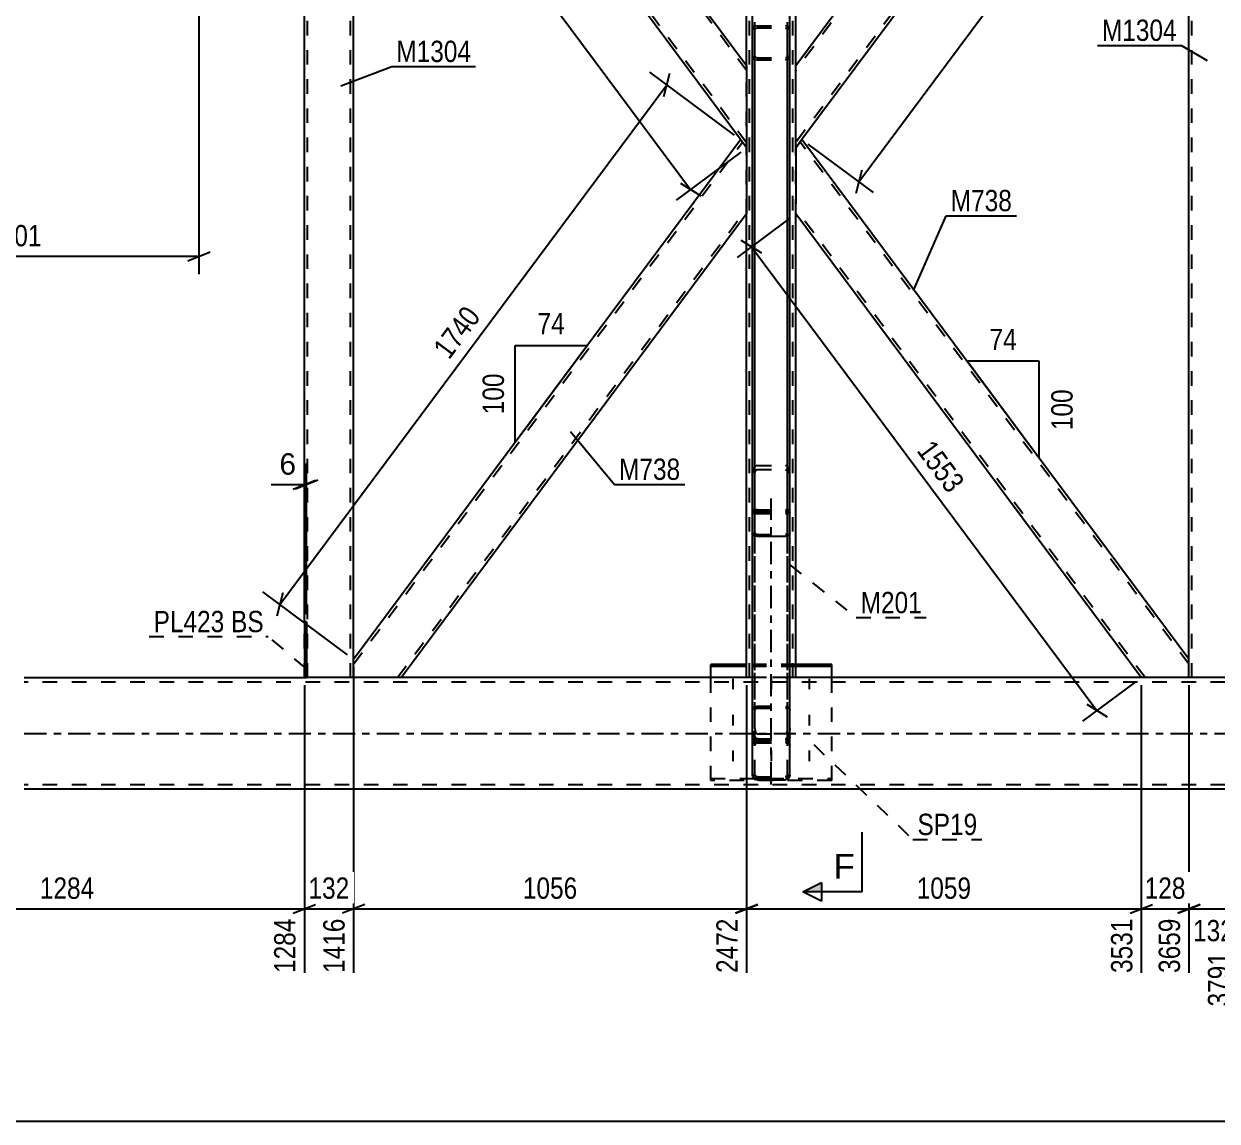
# Model space of a CAD drawing. Header units: millimetres. Extents: x -118 to 1071, y -539 to 302.
# Drawn here: x -24 to 136.2, y -211.6 to -64.2 of the extents above; entities that cross this region are included whole.
import ezdxf

# ---------------------------------------------------------------- set-up
doc = ezdxf.new("R2010")
doc.units = ezdxf.units.MM
doc.linetypes.add('DXK_LINE_DOT2', pattern=[3.9198, 1.9599, -1.9599])
doc.linetypes.add('DXK_LINE_DOT3', pattern=[5.9187, 2.979, -0.9799, 0.9799, -0.9799])
doc.styles.add('Arial', font='ARIAL.TTF', dxfattribs={"height": 0.2})
doc.styles.add('Arial Narrow', font='ARIALN.TTF', dxfattribs={"height": 0.2})

# ---------------------------------------------------------------- blocks, each defined once
blk = doc.blocks.new('Part-761550375-5061 - 4659')
at = {"color": 2, "linetype": 'Continuous'}
for p, q in [((73.81, -132.58), (73.81, 39.04)), ((78.81, -132.58), (78.81, 39.04)), ((73.86, -132.75), (73.81, -132.58)), ((73.99, -132.89), (73.86, -132.75)), ((74.18, -132.98), (73.99, -132.89)), ((78.64, -132.89), (78.44, -132.98)), ((78.77, -132.75), (78.64, -132.89)), ((78.81, -132.58), (78.77, -132.75)), ((74.41, -133.01), (74.18, -132.98)), ((74.41, -133.01), (78.21, -133.01)), ((78.44, -132.98), (78.21, -133.01))]:
    blk.add_line(p, q, dxfattribs=at)
at = {"color": 7, "linetype": 'DXK_LINE_DOT2'}
for p, q in [((74.11, -132.58), (74.11, 39.04)), ((78.51, -132.58), (78.51, 39.04)), ((73.81, -129.87), (73.86, -129.71)), ((73.86, -129.71), (73.99, -129.57)), ((73.99, -129.57), (74.18, -129.48)), ((74.2, -129.72), (74.14, -129.79)), ((74.18, -129.48), (74.41, -129.45)), ((74.3, -129.68), (74.2, -129.72)), ((74.41, -129.66), (74.3, -129.68)), ((74.41, -129.45), (78.21, -129.45)), ((74.41, -129.66), (78.21, -129.66)), ((78.21, -129.45), (78.44, -129.48)), ((78.33, -129.68), (78.21, -129.66)), ((78.43, -129.72), (78.33, -129.68)), ((78.49, -129.79), (78.43, -129.72)), ((78.44, -129.48), (78.64, -129.57)), ((78.64, -129.57), (78.77, -129.71)), ((78.77, -129.71), (78.81, -129.87)), ((74.14, -129.79), (74.11, -129.87)), ((78.51, -129.87), (78.49, -129.79)), ((74.11, -132.58), (74.14, -132.67)), ((74.14, -132.67), (74.2, -132.74)), ((74.2, -132.74), (74.3, -132.78)), ((74.3, -132.78), (74.41, -132.8)), ((74.41, -132.8), (78.21, -132.8)), ((78.21, -132.8), (78.33, -132.78)), ((78.33, -132.78), (78.43, -132.74)), ((78.43, -132.74), (78.49, -132.67)), ((78.49, -132.67), (78.51, -132.58))]:
    blk.add_line(p, q, dxfattribs=at)
blk = doc.blocks.new('Part-761550375-4734 - 4659')
at = {"color": 7, "linetype": 'DXK_LINE_DOT2'}
for p, q in [((138.99, -7.5), (132.39, -7.5)), ((132.39, -9.96), (132.39, -7.5)), ((132.79, -152), (132.79, -7.5)), ((138.59, -152), (138.59, -7.5)), ((138.99, -9.96), (138.99, -7.5)), ((132.39, -152), (132.39, -149.54)), ((138.99, -152), (138.99, -149.54)), ((138.99, -152), (132.39, -152))]:
    blk.add_line(p, q, dxfattribs=at)
at = {"color": 2, "linetype": 'Continuous'}
for p, q in [((132.39, -149.54), (132.39, -9.96)), ((138.99, -149.54), (138.99, -9.96))]:
    blk.add_line(p, q, dxfattribs=at)
blk = doc.blocks.new('Part-761550375-4739 - 4659')
at = {"color": 2, "linetype": 'Continuous'}
for p, q in [((79.61, -69.79), (125.99, -7.5)), ((132.39, -9.96), (132.39, -7.5)), ((132.39, -9.96), (80.43, -79.75)), ((79.61, -79.5), (79.61, -69.79)), ((79.61, -80.84), (79.61, -79.5))]:
    blk.add_line(p, q, dxfattribs=at)
at = {"color": 7, "linetype": 'DXK_LINE_DOT2'}
for p, q in [((126.49, -7.5), (79.61, -70.46)), ((132.39, -7.5), (125.99, -7.5)), ((132.39, -9.29), (79.61, -80.17)), ((79.61, -80.74), (79.61, -79.5)), ((80.43, -79.75), (79.61, -80.84))]:
    blk.add_line(p, q, dxfattribs=at)
blk = doc.blocks.new('Part-761550375-4804 - 4659')
at = {"color": 2, "linetype": 'Continuous'}
for p, q in [((79.61, -80.84), (80.43, -79.75)), ((132.39, -149.54), (80.43, -79.75)), ((79.61, -80.84), (79.61, -88.37)), ((79.61, -89.71), (79.61, -88.37)), ((125.99, -152), (79.61, -89.71)), ((132.39, -152), (132.39, -149.54))]:
    blk.add_line(p, q, dxfattribs=at)
at = {"color": 7, "linetype": 'DXK_LINE_DOT2'}
for p, q in [((132.39, -150.21), (80.18, -80.08)), ((79.61, -89.61), (79.61, -88.37)), ((79.61, -89.04), (79.61, -88.89)), ((126.49, -152), (79.61, -89.04)), ((132.39, -152), (125.99, -152))]:
    blk.add_line(p, q, dxfattribs=at)
blk = doc.blocks.new('Part-761550375-5101 - 4659')
at = {"color": 7, "linetype": 'DXK_LINE_DOT2'}
for p, q in [((73.86, -64.81), (73.81, -65.02)), ((73.81, -158.85), (73.81, -65.02)), ((73.99, -64.63), (73.86, -64.81)), ((74.18, -64.51), (73.99, -64.63)), ((74.11, -65.02), (74.14, -64.92)), ((74.11, -158.85), (74.11, -65.02)), ((74.14, -64.92), (74.2, -64.83)), ((74.41, -64.47), (74.18, -64.51)), ((74.2, -64.83), (74.3, -64.77)), ((74.3, -64.77), (74.41, -64.75)), ((74.41, -64.47), (78.21, -64.47)), ((74.41, -64.75), (78.21, -64.75)), ((78.44, -64.51), (78.21, -64.47)), ((78.21, -64.75), (78.33, -64.77)), ((78.33, -64.77), (78.43, -64.83)), ((78.43, -64.83), (78.49, -64.92)), ((78.64, -64.63), (78.44, -64.51)), ((78.49, -64.92), (78.51, -65.02)), ((78.51, -158.85), (78.51, -65.02)), ((78.77, -64.81), (78.64, -64.63)), ((78.81, -65.02), (78.77, -64.81)), ((78.81, -158.85), (78.81, -65.02)), ((73.81, -68.51), (73.86, -68.72)), ((73.86, -68.72), (73.99, -68.9)), ((74.14, -68.61), (74.11, -68.51)), ((74.2, -68.7), (74.14, -68.61)), ((74.3, -68.76), (74.2, -68.7)), ((74.41, -68.78), (74.3, -68.76)), ((74.41, -68.78), (78.21, -68.78)), ((78.33, -68.76), (78.21, -68.78)), ((78.43, -68.7), (78.33, -68.76)), ((78.49, -68.61), (78.43, -68.7)), ((78.51, -68.51), (78.49, -68.61)), ((78.64, -68.9), (78.77, -68.72)), ((78.77, -68.72), (78.81, -68.51)), ((73.99, -68.9), (74.18, -69.01)), ((74.18, -69.01), (74.41, -69.06)), ((74.41, -69.06), (78.21, -69.06)), ((78.21, -69.06), (78.44, -69.01)), ((78.44, -69.01), (78.64, -68.9)), ((73.86, -152.01), (73.81, -152.05)), ((73.88, -152), (73.86, -152.01)), ((74.3, -151.99), (73.88, -152)), ((78.74, -152), (73.88, -152)), ((74.11, -152.05), (74.14, -152.03)), ((74.2, -152.01), (74.14, -152.03)), ((74.3, -151.99), (74.2, -152.01)), ((74.41, -152), (74.3, -151.99)), ((78.21, -152), (78.33, -151.99)), ((78.43, -152.01), (78.33, -151.99)), ((78.74, -152), (78.33, -151.99)), ((78.49, -152.03), (78.43, -152.01)), ((78.51, -152.05), (78.49, -152.03)), ((78.77, -152.01), (78.74, -152)), ((78.81, -152.05), (78.77, -152.01)), ((73.86, -159.37), (73.81, -158.85)), ((74.11, -158.85), (74.14, -159.11)), ((74.3, -160.17), (74.18, -160.12)), ((74.3, -159.48), (74.41, -159.53)), ((74.41, -160.22), (74.3, -160.17)), ((74.41, -159.53), (78.21, -159.53)), ((78.21, -159.53), (78.33, -159.48)), ((78.44, -160.12), (78.21, -160.22)), ((78.49, -159.11), (78.51, -158.85)), ((78.81, -158.85), (78.77, -159.37)), ((74.41, -160.22), (78.21, -160.22))]:
    blk.add_line(p, q, dxfattribs=at)
for centre, radius, start, end in [((75.25, -159.21), 1.4, 186.6768, 220.4485), ((74.83, -159.03), 0.699, 186.6768, 220.4485), ((77.8, -159.03), 0.699, 319.5515, 353.3232), ((77.38, -159.21), 1.4, 319.5515, 353.3232)]:
    blk.add_arc(centre, radius, start, end, dxfattribs=at)
blk = doc.blocks.new('Part-761550375-4719 - 4659')
at = {"color": 7, "linetype": 'DXK_LINE_DOT2'}
for p, q in [((20.24, -7.5), (13.64, -7.5)), ((13.64, -15), (13.64, -7.5)), ((14.04, -152), (14.04, -7.5)), ((19.84, -152), (19.84, -7.5)), ((20.24, -9.96), (20.24, -7.5)), ((13.64, -152), (13.64, -144.5)), ((20.24, -152), (20.24, -149.54)), ((20.24, -152), (13.64, -152))]:
    blk.add_line(p, q, dxfattribs=at)
at = {"color": 2, "linetype": 'Continuous'}
for p, q in [((20.24, -149.54), (20.24, -9.96)), ((13.64, -144.5), (13.64, -15))]:
    blk.add_line(p, q, dxfattribs=at)
blk = doc.blocks.new('Part-761550375-4744 - 4659')
at = {"color": 2, "linetype": 'Continuous'}
for p, q in [((20.24, -9.96), (20.24, -7.5)), ((26.63, -7.5), (73.01, -69.8)), ((72.2, -79.75), (20.24, -9.96)), ((73.01, -69.8), (73.01, -80.85))]:
    blk.add_line(p, q, dxfattribs=at)
at = {"color": 7, "linetype": 'DXK_LINE_DOT2'}
for p, q in [((26.63, -7.5), (20.24, -7.5)), ((73.01, -70.47), (26.14, -7.5)), ((73.01, -80.18), (20.24, -9.29)), ((73.01, -80.85), (72.2, -79.75))]:
    blk.add_line(p, q, dxfattribs=at)
blk = doc.blocks.new('Part-761550375-4881 - 4659')
at = {"color": 2, "linetype": 'Continuous'}
for p, q in [((13.94, -144.5), (13.64, -144.5)), ((13.64, -144.5), (13.64, -152)), ((13.94, -144.5), (13.94, -152)), ((13.94, -152), (13.64, -152))]:
    blk.add_line(p, q, dxfattribs=at)
blk = doc.blocks.new('Part-761550375-4895 - 4659')
at = {"color": 2, "linetype": 'Continuous'}
for p, q in [((-23.97, -152), (13.64, -152)), ((73.81, -152), (13.94, -152)), ((251.94, -152), (78.81, -152)), ((678.19, -167), (-23.97, -167))]:
    blk.add_line(p, q, dxfattribs=at)
at = {"color": 7, "linetype": 'DXK_LINE_DOT2'}
for p, q in [((678.19, -152), (13.64, -152)), ((13.64, -152), (13.94, -152)), ((78.81, -152), (73.81, -152)), ((678.19, -152.6), (-23.97, -152.6)), ((678.19, -166.4), (-23.97, -166.4))]:
    blk.add_line(p, q, dxfattribs=at)
at = {"color": 7, "linetype": 'DXK_LINE_DOT3'}
blk.add_line((-23.97, -159.5), (678.19, -159.5), dxfattribs=at)
blk = doc.blocks.new('Part-761550375-4971 - 4659')
at = {"color": 7, "linetype": 'DXK_LINE_DOT2'}
for p, q in [((13.64, -152), (13.64, -144.5)), ((13.94, -144.5), (13.64, -144.5)), ((13.94, -152), (13.94, -144.5)), ((13.94, -152), (13.64, -152))]:
    blk.add_line(p, q, dxfattribs=at)
blk = doc.blocks.new('Part-761550375-5004 - 4659')
at = {"color": 2, "linetype": 'Continuous'}
for p, q in [((20.24, -149.54), (72.2, -79.75)), ((73.01, -80.85), (72.2, -79.75)), ((73.01, -80.85), (73.01, -89.7)), ((26.63, -152), (73.01, -89.7)), ((20.24, -152), (20.24, -149.54))]:
    blk.add_line(p, q, dxfattribs=at)
at = {"color": 7, "linetype": 'DXK_LINE_DOT2'}
for p, q in [((20.24, -150.21), (72.45, -80.08)), ((26.14, -152), (73.01, -89.03)), ((26.63, -152), (20.24, -152))]:
    blk.add_line(p, q, dxfattribs=at)
blk = doc.blocks.new('Part-761550375-5009 - 4659')
at = {"color": 2, "linetype": 'Continuous'}
for p, q in [((73.01, -69.8), (73.01, -7.5)), ((79.61, -69.79), (79.61, -7.5)), ((73.01, -152), (73.01, -89.7)), ((79.61, -152), (79.61, -89.71))]:
    blk.add_line(p, q, dxfattribs=at)
at = {"color": 7, "linetype": 'DXK_LINE_DOT2'}
for p, q in [((79.61, -7.5), (73.01, -7.5)), ((73.41, -152), (73.41, -7.5)), ((79.21, -152), (79.21, -7.5)), ((73.01, -89.7), (73.01, -69.8)), ((79.61, -89.71), (79.61, -69.79)), ((79.61, -152), (73.01, -152))]:
    blk.add_line(p, q, dxfattribs=at)
blk = doc.blocks.new('Part-761550375-5010 - 4659')
at = {"color": 7, "linetype": 'DXK_LINE_DOT3'}
blk.add_line((76.31, -166.34), (76.31, -127.97), dxfattribs=at)
at = {"color": 7, "linetype": 'DXK_LINE_DOT2'}
for p, q in [((73.86, -129.71), (73.81, -129.87)), ((73.99, -129.57), (73.86, -129.71)), ((74.18, -129.48), (73.99, -129.57)), ((74.14, -129.79), (74.2, -129.72)), ((74.41, -129.45), (74.18, -129.48)), ((74.2, -129.72), (74.3, -129.68)), ((74.3, -129.68), (74.41, -129.66)), ((74.41, -129.45), (78.21, -129.45)), ((74.41, -129.66), (78.21, -129.66)), ((78.44, -129.48), (78.21, -129.45)), ((78.21, -129.66), (78.33, -129.68)), ((78.33, -129.68), (78.43, -129.72)), ((78.43, -129.72), (78.49, -129.79)), ((78.64, -129.57), (78.44, -129.48)), ((78.77, -129.71), (78.64, -129.57)), ((78.81, -129.87), (78.77, -129.71)), ((73.81, -132.58), (73.81, -129.87)), ((74.11, -129.87), (74.14, -129.79)), ((74.11, -165.09), (74.11, -129.87)), ((78.49, -129.79), (78.51, -129.87)), ((78.51, -165.09), (78.51, -129.87)), ((78.81, -132.58), (78.81, -129.87)), ((74.14, -132.67), (74.11, -132.58)), ((74.18, -132.72), (74.14, -132.67)), ((74.2, -132.74), (74.18, -132.72)), ((74.3, -132.78), (74.2, -132.74)), ((74.41, -132.8), (74.3, -132.78)), ((74.41, -132.8), (78.21, -132.8)), ((78.33, -132.78), (78.21, -132.8)), ((78.43, -132.74), (78.33, -132.78)), ((78.43, -132.74), (78.44, -132.72)), ((78.44, -132.72), (78.49, -132.67)), ((78.49, -132.67), (78.51, -132.58)), ((73.81, -161.07), (73.86, -160.83)), ((74.14, -160.95), (74.11, -161.07)), ((74.2, -160.85), (74.14, -160.95)), ((74.18, -160.49), (74.41, -160.44)), ((74.3, -160.78), (74.2, -160.85)), ((74.41, -160.76), (74.3, -160.78)), ((74.41, -160.44), (78.21, -160.44)), ((74.41, -160.76), (78.21, -160.76)), ((78.21, -160.44), (78.44, -160.49)), ((78.33, -160.78), (78.21, -160.76)), ((78.43, -160.85), (78.33, -160.78)), ((78.49, -160.95), (78.43, -160.85)), ((78.51, -161.07), (78.49, -160.95)), ((78.77, -160.83), (78.81, -161.07)), ((74.11, -165.09), (74.14, -165.21)), ((74.14, -165.21), (74.2, -165.32)), ((74.2, -165.32), (74.3, -165.39)), ((74.3, -165.39), (74.41, -165.41)), ((74.41, -165.41), (78.21, -165.41)), ((78.21, -165.41), (78.33, -165.39)), ((78.33, -165.39), (78.43, -165.32)), ((78.43, -165.32), (78.49, -165.21)), ((78.49, -165.21), (78.51, -165.09))]:
    blk.add_line(p, q, dxfattribs=at)
at = {"color": 2, "linetype": 'Continuous'}
for p, q in [((73.81, -165.09), (73.81, -132.58)), ((73.81, -132.58), (73.86, -132.75)), ((73.86, -132.75), (73.99, -132.89)), ((73.99, -132.89), (74.18, -132.98)), ((78.44, -132.98), (78.64, -132.89)), ((78.64, -132.89), (78.77, -132.75)), ((78.77, -132.75), (78.81, -132.58)), ((78.81, -165.09), (78.81, -132.58)), ((74.18, -132.98), (74.41, -133.01)), ((74.41, -133.01), (78.21, -133.01)), ((78.21, -133.01), (78.44, -132.98)), ((73.86, -165.34), (73.81, -165.09)), ((74.41, -165.73), (74.18, -165.68)), ((74.41, -165.73), (78.21, -165.73)), ((78.44, -165.68), (78.21, -165.73)), ((78.81, -165.09), (78.77, -165.34))]:
    blk.add_line(p, q, dxfattribs=at)
at = {"color": 7, "linetype": 'DXK_LINE_DOT2'}
for centre, start, end in [((74.44, -161.05), 114.1363, 159.0727), ((78.19, -161.05), 20.9273, 65.8637)]:
    blk.add_arc(centre, 0.618, start, end, dxfattribs=at)
at = {"color": 2, "linetype": 'Continuous'}
for centre, start, end in [((74.44, -165.12), 200.9273, 245.8637), ((78.19, -165.12), 294.1363, 339.0727)]:
    blk.add_arc(centre, 0.618, start, end, dxfattribs=at)
blk = doc.blocks.new('Part-761550375-5016 - 4659')
at = {"color": 7, "linetype": 'DXK_LINE_DOT2'}
for p, q in [((73.81, -156.38), (73.86, -156.17)), ((73.81, -165.01), (73.81, -156.38)), ((73.86, -156.17), (73.99, -155.98)), ((73.99, -155.98), (74.18, -155.86)), ((74.14, -156.27), (74.11, -156.38)), ((74.11, -165.01), (74.11, -156.38)), ((74.2, -156.18), (74.14, -156.27)), ((74.18, -155.86), (74.41, -155.82)), ((74.3, -156.12), (74.2, -156.18)), ((74.41, -156.1), (74.3, -156.12)), ((74.41, -155.82), (78.21, -155.82)), ((74.41, -156.1), (78.21, -156.1)), ((78.21, -155.82), (78.44, -155.86)), ((78.33, -156.12), (78.21, -156.1)), ((78.43, -156.18), (78.33, -156.12)), ((78.49, -156.27), (78.43, -156.18)), ((78.44, -155.86), (78.64, -155.98)), ((78.51, -156.38), (78.49, -156.27)), ((78.51, -165.01), (78.51, -156.38)), ((78.64, -155.98), (78.77, -156.17)), ((78.77, -156.17), (78.81, -156.38)), ((78.81, -165.01), (78.81, -156.38)), ((73.86, -160.17), (73.81, -159.95)), ((73.99, -160.35), (73.86, -160.17)), ((74.11, -159.95), (74.14, -160.06)), ((74.14, -160.06), (74.2, -160.15)), ((74.2, -160.15), (74.3, -160.21)), ((78.33, -160.21), (78.43, -160.15)), ((78.43, -160.15), (78.49, -160.06)), ((78.49, -160.06), (78.51, -159.95)), ((78.77, -160.17), (78.64, -160.35)), ((78.81, -159.95), (78.77, -160.17)), ((73.86, -160.72), (73.81, -160.96)), ((74.18, -160.47), (73.99, -160.35)), ((74.11, -160.96), (74.14, -160.84)), ((74.14, -160.84), (74.2, -160.74)), ((74.41, -160.33), (74.18, -160.37)), ((74.41, -160.52), (74.18, -160.47)), ((74.2, -160.74), (74.3, -160.67)), ((74.3, -160.21), (74.41, -160.23)), ((74.3, -160.67), (74.41, -160.64)), ((74.41, -160.23), (78.21, -160.23)), ((74.41, -160.33), (78.21, -160.33)), ((74.41, -160.52), (78.21, -160.52)), ((74.41, -160.64), (78.21, -160.64)), ((78.21, -160.23), (78.33, -160.21)), ((78.44, -160.37), (78.21, -160.33)), ((78.44, -160.47), (78.21, -160.52)), ((78.21, -160.64), (78.33, -160.67)), ((78.33, -160.67), (78.43, -160.74)), ((78.43, -160.74), (78.49, -160.84)), ((78.64, -160.35), (78.44, -160.47)), ((78.49, -160.84), (78.51, -160.96)), ((78.81, -160.96), (78.77, -160.72)), ((73.81, -165.01), (73.86, -165.25)), ((74.14, -165.13), (74.11, -165.01)), ((74.2, -165.23), (74.14, -165.13)), ((74.18, -165.6), (74.41, -165.65)), ((74.3, -165.3), (74.2, -165.23)), ((74.41, -165.33), (74.3, -165.3)), ((74.41, -165.33), (78.21, -165.33)), ((74.41, -165.65), (78.21, -165.65)), ((78.33, -165.3), (78.21, -165.33)), ((78.21, -165.65), (78.44, -165.6)), ((78.43, -165.23), (78.33, -165.3)), ((78.49, -165.13), (78.43, -165.23)), ((78.51, -165.01), (78.49, -165.13)), ((78.77, -165.25), (78.81, -165.01))]:
    blk.add_line(p, q, dxfattribs=at)
for centre, start, end in [((74.44, -160.94), 114.32, 159.2417), ((78.19, -160.94), 20.7583, 65.68), ((74.44, -165.03), 200.7583, 245.68), ((78.19, -165.03), 294.32, 339.2417)]:
    blk.add_arc(centre, 0.621, start, end, dxfattribs=at)
blk = doc.blocks.new('Part-761550375-5029 - 4659')
at = {"color": 2, "linetype": 'Continuous'}
for p, q in [((73.01, -150.26), (68.19, -150.26)), ((68.19, -152), (68.19, -150.26)), ((73.01, -150.53), (68.19, -150.53)), ((84.44, -150.26), (79.61, -150.26)), ((84.44, -150.53), (79.61, -150.53)), ((84.44, -152), (84.44, -150.26))]:
    blk.add_line(p, q, dxfattribs=at)
at = {"color": 7, "linetype": 'DXK_LINE_DOT2'}
for p, q in [((79.61, -150.26), (73.01, -150.26)), ((79.61, -150.53), (73.01, -150.53)), ((68.19, -165.8), (68.19, -152)), ((84.44, -165.8), (84.44, -152)), ((68.19, -165.53), (84.44, -165.53)), ((84.44, -165.8), (68.19, -165.8))]:
    blk.add_line(p, q, dxfattribs=at)
blk = doc.blocks.new('Bolt-761550375-5030 - 4659')
at = {"color": 1, "linetype": 'DXK_LINE_DOT2'}
for p, q in [((71.19, -153.57), (71.19, -152.15)), ((76.34, -153.57), (76.34, -152.15)), ((81.44, -153.57), (81.44, -152.15)), ((71.19, -158.41), (71.19, -156.99)), ((81.44, -158.41), (81.44, -156.99)), ((71.19, -163.21), (71.19, -161.79)), ((76.34, -163.21), (76.34, -161.79)), ((81.44, -163.21), (81.44, -161.79))]:
    blk.add_line(p, q, dxfattribs=at)
blk = doc.blocks.new('Part-761550375-5096 - 4659')
at = {"color": 7, "linetype": 'DXK_LINE_DOT2'}
for p, q in [((74.18, 0.1), (74.41, 0.18)), ((74.41, 0.18), (78.21, 0.18)), ((78.21, 0.18), (78.44, 0.1)), ((73.81, -0.84), (73.86, -0.45)), ((73.81, -129.76), (73.81, -0.84)), ((74.14, -0.65), (74.11, -0.84)), ((74.11, -129.76), (74.11, -0.84)), ((74.41, -0.33), (74.3, -0.37)), ((74.41, -0.33), (78.21, -0.33)), ((78.33, -0.37), (78.21, -0.33)), ((78.51, -0.84), (78.49, -0.65)), ((78.51, -129.76), (78.51, -0.84)), ((78.77, -0.45), (78.81, -0.84)), ((78.81, -129.76), (78.81, -0.84)), ((73.81, -6.98), (73.85, -7.15)), ((73.85, -7.15), (73.86, -7.17)), ((73.86, -7.17), (73.99, -7.28)), ((73.99, -7.28), (74.18, -7.35)), ((74.11, -6.98), (74.14, -7.08)), ((74.14, -7.08), (74.19, -7.15)), ((74.18, -7.35), (74.41, -7.37)), ((74.19, -7.15), (74.2, -7.16)), ((74.2, -7.16), (74.3, -7.19)), ((74.3, -7.19), (74.41, -7.21)), ((74.41, -7.21), (78.21, -7.21)), ((74.41, -7.37), (78.21, -7.37)), ((78.21, -7.21), (78.33, -7.19)), ((78.21, -7.37), (78.44, -7.35)), ((78.33, -7.19), (78.43, -7.16)), ((78.44, -7.15), (78.43, -7.16)), ((78.49, -7.08), (78.44, -7.15)), ((78.44, -7.35), (78.64, -7.28)), ((78.49, -7.08), (78.51, -6.98)), ((78.64, -7.28), (78.77, -7.17)), ((78.78, -7.15), (78.77, -7.17)), ((78.81, -6.98), (78.78, -7.15)), ((73.86, -124.17), (73.81, -124.56)), ((74.11, -124.56), (74.14, -124.37)), ((74.41, -123.54), (74.18, -123.62)), ((74.3, -124.09), (74.41, -124.05)), ((74.41, -123.54), (78.21, -123.54)), ((74.41, -124.05), (78.21, -124.05)), ((78.44, -123.62), (78.21, -123.54)), ((78.21, -124.05), (78.33, -124.09)), ((78.49, -124.37), (78.51, -124.56)), ((78.81, -124.56), (78.77, -124.17)), ((74.11, -129.45), (73.81, -129.45)), ((78.51, -129.45), (78.81, -129.45)), ((73.81, -129.76), (73.86, -129.84)), ((73.86, -129.84), (73.99, -129.91)), ((73.99, -129.91), (74.18, -129.95)), ((74.14, -129.8), (74.11, -129.76)), ((74.2, -129.83), (74.14, -129.8)), ((74.18, -129.95), (74.41, -129.97)), ((74.3, -129.86), (74.2, -129.83)), ((74.41, -129.86), (74.3, -129.86)), ((74.41, -129.86), (78.21, -129.86)), ((74.41, -129.97), (78.21, -129.97)), ((78.33, -129.86), (78.21, -129.86)), ((78.21, -129.97), (78.44, -129.95)), ((78.43, -129.83), (78.33, -129.86)), ((78.49, -129.8), (78.43, -129.83)), ((78.44, -129.95), (78.64, -129.91)), ((78.51, -129.76), (78.49, -129.8)), ((78.64, -129.91), (78.77, -129.84)), ((78.77, -129.84), (78.81, -129.76))]:
    blk.add_line(p, q, dxfattribs=at)
for centre, radius, start, end in [((74.78, -0.62), 0.941, 129.6308, 169.4359), ((77.84, -0.62), 0.941, 10.5641, 50.3692), ((74.6, -0.73), 0.47, 129.6308, 169.4359), ((78.03, -0.73), 0.47, 10.5641, 50.3692), ((74.78, -124.34), 0.941, 129.6308, 169.4359), ((74.6, -124.45), 0.47, 129.6308, 169.4359), ((78.03, -124.45), 0.47, 10.5641, 50.3692), ((77.84, -124.34), 0.941, 10.5641, 50.3692)]:
    blk.add_arc(centre, radius, start, end, dxfattribs=at)
blk = doc.blocks.new('AngleDimension-761550375-23999 - 4659')
at = {"color": 7, "linetype": 'Continuous'}
for p, q in [((41.93, -107.4), (51.61, -107.4)), ((41.93, -120.4), (51.61, -107.4)), ((41.93, -120.4), (41.93, -107.4)), ((43.46, -118.35), (51.61, -107.4))]:
    blk.add_line(p, q, dxfattribs=at)
at = {"color": 0}
for points in [[(49.2, -106.5), (49.2, -102.3), (44.34, -102.3), (44.34, -106.5)], [(41.03, -110.56), (36.83, -110.56), (36.83, -117.24), (41.03, -117.24)]]:
    blk.add_wipeout(points, dxfattribs=at)
at = {"color": 3, "style": 'Arial Narrow'}
blk.add_text('74', height=2.863, dxfattribs=at).set_placement((44.94, -105.9))
blk.add_text('100', height=2.863, rotation=90.0002, dxfattribs=at).set_placement((40.43, -116.64))
blk = doc.blocks.new('StraightDimension-761550375-5590 - 4659')
at = {"color": 7, "linetype": 'Continuous'}
for p, q in [((71.39, -79.15), (60.02, -70.69)), ((61.89, -73.95), (62.72, -70.83)), ((10.35, -142.18), (62.31, -72.39)), ((19.43, -148.94), (8.06, -140.48)), ((10.76, -140.62), (9.93, -143.74))]:
    blk.add_line(p, q, dxfattribs=at)
at = {"color": 0}
blk.add_wipeout([(38.27, -103.42), (34.9, -100.91), (29.81, -107.74), (33.18, -110.25)], dxfattribs=at)
at = {"color": 3, "style": 'Arial Narrow'}
blk.add_text('1740', height=2.863, rotation=53.3309, dxfattribs=at).set_placement((33.06, -109.41))
blk = doc.blocks.new('StraightDimension-761550375-6060 - 4659')
at = {"color": 7, "linetype": 'Continuous'}
blk.add_line((-50.07, -211.56), (729.44, -211.56), dxfattribs=at)
blk = doc.blocks.new('StraightDimension-761550375-5678 - 4659')
at = {"color": 7, "linetype": 'Continuous'}
for p, q in [((13.64, -143.5), (13.64, -123.25)), ((13.94, -143.5), (13.94, -123.25)), ((12.14, -126.7), (15.14, -125.5)), ((15.44, -125.5), (12.44, -126.7)), ((13.64, -126.1), (13.94, -126.1))]:
    blk.add_line(p, q, dxfattribs=at)
at = {"color": 0}
blk.add_wipeout([(13.11, -125.35), (13.11, -121.15), (9.69, -121.15), (9.69, -125.35)], dxfattribs=at)
at = {"color": 7, "linetype": 'Continuous'}
blk.add_line((13.64, -126.1), (9.16, -126.1), dxfattribs=at)
blk.add_line((13.64, -126.1), (9.16, -126.1), dxfattribs=at)
at = {"color": 3, "style": 'Arial'}
blk.add_text('6', height=2.87, dxfattribs=at).set_placement((10.29, -124.75))
blk = doc.blocks.new('AngleDimension-761550375-5343 - 4659')
at = {"color": 7, "linetype": 'Continuous'}
for p, q in [((111.04, -120.86), (102.6, -109.53)), ((112.27, -109.53), (102.6, -109.53)), ((112.27, -122.53), (102.6, -109.53)), ((112.27, -122.53), (112.27, -109.53))]:
    blk.add_line(p, q, dxfattribs=at)
at = {"color": 0}
for points in [[(109.86, -108.63), (109.86, -104.43), (105.01, -104.43), (105.01, -108.63)], [(117.37, -112.69), (113.17, -112.69), (113.17, -119.37), (117.37, -119.37)]]:
    blk.add_wipeout(points, dxfattribs=at)
at = {"color": 3, "style": 'Arial Narrow'}
blk.add_text('74', height=2.863, dxfattribs=at).set_placement((105.61, -108.03))
blk.add_text('100', height=2.863, rotation=90.0002, dxfattribs=at).set_placement((116.77, -118.77))
blk = doc.blocks.new('StraightDimension-761550375-5609 - 4659')
at = {"color": 7, "linetype": 'Continuous'}
for p, q in [((19.43, -10.56), (10.78, -17)), ((14.08, -16.41), (11.33, -14.72)), ((12.71, -15.56), (65.48, -86.45)), ((72.21, -81.45), (63.56, -87.89)), ((64.11, -85.61), (66.86, -87.3))]:
    blk.add_line(p, q, dxfattribs=at)
at = {"color": 0}
blk.add_wipeout([(42.24, -53.98), (45.61, -51.47), (40.52, -44.64), (37.15, -47.15)], dxfattribs=at)
at = {"color": 3, "style": 'Arial Narrow'}
blk.add_text('1768', height=2.863, rotation=-53.3309, dxfattribs=at).set_placement((37.99, -47.27))
blk = doc.blocks.new('StraightDimension-761550375-5871 - 4659')
at = {"color": 7, "linetype": 'Continuous'}
for p, q in [((133.19, -10.56), (141.96, -17.09)), ((139.62, -17.21), (140.45, -14.09)), ((88.07, -85.44), (140.03, -15.65)), ((81.23, -80.35), (90, -86.88)), ((88.49, -83.88), (87.66, -87.01))]:
    blk.add_line(p, q, dxfattribs=at)
at = {"color": 0}
blk.add_wipeout([(115.99, -46.69), (112.63, -44.18), (107.54, -51.01), (110.91, -53.51)], dxfattribs=at)
at = {"color": 3, "style": 'Arial Narrow'}
blk.add_text('1740', height=2.863, rotation=53.3309, dxfattribs=at).set_placement((110.79, -52.68))
blk = doc.blocks.new('StraightDimension-761550375-5996 - 4659')
at = {"color": 7, "linetype": 'Continuous'}
for p, q in [((78.81, -90.31), (71.74, -95.57)), ((75.04, -94.99), (72.29, -93.3)), ((73.67, -94.14), (120.04, -156.43)), ((125.19, -152.6), (118.12, -157.86)), ((118.66, -155.58), (121.42, -157.27))]:
    blk.add_line(p, q, dxfattribs=at)
at = {"color": 0}
blk.add_wipeout([(100, -128.25), (103.37, -125.74), (98.28, -118.91), (94.91, -121.42)], dxfattribs=at)
at = {"color": 3, "style": 'Arial Narrow'}
blk.add_text('1553', height=2.863, rotation=-53.3309, dxfattribs=at).set_placement((95.75, -121.55))
blk = doc.blocks.new('StraightDimension-761550375-24201 - 4659')
at = {"color": 7, "linetype": 'Continuous'}
for p, q in [((-0.52, -6.51), (-0.52, -97.83)), ((-50.07, -145.8), (-50.07, -92.58)), ((-48.57, -94.83), (-51.57, -96.03)), ((-50.07, -95.43), (-0.52, -95.43)), ((-2.02, -96.03), (0.98, -94.83))]:
    blk.add_line(p, q, dxfattribs=at)
at = {"color": 0}
blk.add_wipeout([(-21.04, -94.68), (-21.04, -90.48), (-29.55, -90.48), (-29.55, -94.68)], dxfattribs=at)
at = {"color": 3, "style": 'Arial Narrow'}
blk.add_text('1001', height=2.863, dxfattribs=at).set_placement((-28.95, -94.08))
blk = doc.blocks.new('StraightDimension-761550375-28749 - 4659')
at = {"color": 7, "linetype": 'Continuous'}
for p, q in [((132.39, -153), (132.39, -191.66)), ((138.99, -152.4), (138.99, -196.16)), ((130.89, -183.65), (133.89, -182.45)), ((140.49, -182.45), (137.49, -183.65)), ((132.39, -183.05), (138.99, -183.05))]:
    blk.add_line(p, q, dxfattribs=at)
at = {"color": 0}
blk.add_wipeout([(139.03, -188), (139.03, -183.8), (132.34, -183.8), (132.34, -188)], dxfattribs=at)
at = {"color": 3, "style": 'Arial Narrow'}
blk.add_text('132', height=2.863, dxfattribs=at).set_placement((132.94, -187.4))
at = {"color": 0, "linetype": 'Continuous'}
blk.add_wipeout([(138.39, -188.25), (134.19, -188.25), (134.19, -196.76), (138.39, -196.76)], dxfattribs=at)
at = {"color": 3, "linetype": 'Continuous', "style": 'Arial Narrow'}
blk.add_text('3791', height=2.863, rotation=90.0002, dxfattribs=at).set_placement((137.79, -196.16))
blk = doc.blocks.new('StraightDimension-761550375-28750 - 4659')
at = {"color": 7, "linetype": 'Continuous'}
for p, q in [((125.99, -153), (125.99, -191.66)), ((132.39, -153), (132.39, -191.66)), ((124.49, -183.65), (127.49, -182.45)), ((133.89, -182.45), (130.89, -183.65)), ((125.99, -183.05), (132.39, -183.05))]:
    blk.add_line(p, q, dxfattribs=at)
at = {"color": 0}
blk.add_wipeout([(132.53, -182.3), (132.53, -178.1), (125.84, -178.1), (125.84, -182.3)], dxfattribs=at)
at = {"color": 0, "linetype": 'Continuous'}
blk.add_wipeout([(131.79, -183.75), (127.59, -183.75), (127.59, -192.26), (131.79, -192.26)], dxfattribs=at)
at = {"color": 3, "style": 'Arial Narrow'}
blk.add_text('128', height=2.863, dxfattribs=at).set_placement((126.44, -181.7))
at = {"color": 3, "linetype": 'Continuous', "style": 'Arial Narrow'}
blk.add_text('3659', height=2.863, rotation=90.0002, dxfattribs=at).set_placement((131.19, -191.66))
blk = doc.blocks.new('StraightDimension-761550375-28751 - 4659')
at = {"color": 7, "linetype": 'Continuous'}
for p, q in [((73.01, -153), (73.01, -191.66)), ((125.99, -153), (125.99, -191.66)), ((74.51, -182.45), (71.51, -183.65)), ((124.49, -183.65), (127.49, -182.45)), ((73.01, -183.05), (125.99, -183.05))]:
    blk.add_line(p, q, dxfattribs=at)
at = {"color": 0}
blk.add_wipeout([(103.76, -182.3), (103.76, -178.1), (95.24, -178.1), (95.24, -182.3)], dxfattribs=at)
at = {"color": 0, "linetype": 'Continuous'}
blk.add_wipeout([(125.39, -183.75), (121.19, -183.75), (121.19, -192.26), (125.39, -192.26)], dxfattribs=at)
at = {"color": 3, "style": 'Arial Narrow'}
blk.add_text('1059', height=2.863, dxfattribs=at).set_placement((95.84, -181.7))
at = {"color": 3, "linetype": 'Continuous', "style": 'Arial Narrow'}
blk.add_text('3531', height=2.863, rotation=90.0002, dxfattribs=at).set_placement((124.79, -191.66))
blk = doc.blocks.new('StraightDimension-761550375-28752 - 4659')
at = {"color": 7, "linetype": 'Continuous'}
for p, q in [((20.24, -150.54), (20.24, -191.66)), ((73.01, -153), (73.01, -191.66)), ((21.74, -182.45), (18.74, -183.65)), ((71.51, -183.65), (74.51, -182.45)), ((20.24, -183.05), (73.01, -183.05))]:
    blk.add_line(p, q, dxfattribs=at)
at = {"color": 0}
blk.add_wipeout([(50.88, -182.3), (50.88, -178.1), (42.37, -178.1), (42.37, -182.3)], dxfattribs=at)
at = {"color": 0, "linetype": 'Continuous'}
blk.add_wipeout([(72.41, -183.75), (68.21, -183.75), (68.21, -192.26), (72.41, -192.26)], dxfattribs=at)
at = {"color": 3, "style": 'Arial Narrow'}
blk.add_text('1056', height=2.863, dxfattribs=at).set_placement((42.97, -181.7))
at = {"color": 3, "linetype": 'Continuous', "style": 'Arial Narrow'}
blk.add_text('2472', height=2.863, rotation=90.0002, dxfattribs=at).set_placement((71.81, -191.66))
blk = doc.blocks.new('StraightDimension-761550375-28753 - 4659')
at = {"color": 7, "linetype": 'Continuous'}
for p, q in [((20.24, -150.54), (20.24, -191.66)), ((13.64, -153), (13.64, -191.66)), ((12.14, -183.65), (15.14, -182.45)), ((21.74, -182.45), (18.74, -183.65)), ((13.64, -183.05), (20.24, -183.05))]:
    blk.add_line(p, q, dxfattribs=at)
at = {"color": 0}
blk.add_wipeout([(20.28, -182.3), (20.28, -178.1), (13.59, -178.1), (13.59, -182.3)], dxfattribs=at)
at = {"color": 0, "linetype": 'Continuous'}
blk.add_wipeout([(19.64, -183.75), (15.44, -183.75), (15.44, -192.26), (19.64, -192.26)], dxfattribs=at)
at = {"color": 3, "style": 'Arial Narrow'}
blk.add_text('132', height=2.863, dxfattribs=at).set_placement((14.19, -181.7))
at = {"color": 3, "linetype": 'Continuous', "style": 'Arial Narrow'}
blk.add_text('1416', height=2.863, rotation=90.0002, dxfattribs=at).set_placement((19.04, -191.66))
blk = doc.blocks.new('StraightDimension-761550375-28754 - 4659')
at = {"color": 7, "linetype": 'Continuous'}
for p, q in [((13.64, -153), (13.64, -191.66)), ((-50.07, -168), (-50.07, -186.18)), ((-48.57, -182.45), (-51.57, -183.65)), ((12.14, -183.65), (15.14, -182.45)), ((-50.07, -183.05), (13.64, -183.05))]:
    blk.add_line(p, q, dxfattribs=at)
at = {"color": 0}
blk.add_wipeout([(-13.96, -182.3), (-13.96, -178.1), (-22.47, -178.1), (-22.47, -182.3)], dxfattribs=at)
at = {"color": 0, "linetype": 'Continuous'}
for points in [[(-50.67, -183.75), (-54.87, -183.75), (-54.87, -186.78), (-50.67, -186.78)], [(13.04, -183.75), (8.84, -183.75), (8.84, -192.26), (13.04, -192.26)]]:
    blk.add_wipeout(points, dxfattribs=at)
at = {"color": 3, "style": 'Arial Narrow'}
blk.add_text('1284', height=2.863, dxfattribs=at).set_placement((-21.87, -181.7))
at = {"color": 3, "linetype": 'Continuous', "style": 'Arial Narrow'}
for s, height, p in [('0', 2.86, (-51.27, -186.18)), ('1284', 2.863, (12.44, -191.66))]:
    blk.add_text(s, height=height, rotation=90.0002, dxfattribs=at).set_placement(p)
blk = doc.blocks.new('Mark-761550375-4715 - 4659')
at = {"color": 0}
blk.add_wipeout([(36.03, -69.34), (36.03, -66.34), (25.98, -66.34), (25.98, -69.34)], dxfattribs=at)
blk.add_wipeout([(36.03, -69.34), (36.03, -66.34), (25.98, -66.34), (25.98, -69.34)], dxfattribs=at)
at = {"color": 30, "linetype": 'Continuous'}
for p, q in [((18.54, -72.52), (25.38, -69.94)), ((25.38, -69.94), (36.63, -69.94))]:
    blk.add_line(p, q, dxfattribs=at)
at = {"color": 3, "style": 'Arial Narrow'}
blk.add_text('M1304', height=2.863, dxfattribs=at).set_placement((25.98, -69.34))
blk = doc.blocks.new('Mark-761550375-4730 - 4659')
at = {"color": 0}
blk.add_wipeout([(130.75, -66.5), (130.75, -63.5), (120.7, -63.5), (120.7, -66.5)], dxfattribs=at)
blk.add_wipeout([(130.75, -66.5), (130.75, -63.5), (120.7, -63.5), (120.7, -66.5)], dxfattribs=at)
at = {"color": 30, "linetype": 'Continuous'}
for p in [(120.1, -67.1), (134.86, -69.2)]:
    blk.add_line(p, (131.35, -67.1), dxfattribs=at)
at = {"color": 3, "style": 'Arial Narrow'}
blk.add_text('M1304', height=2.863, dxfattribs=at).set_placement((120.7, -66.5))
blk = doc.blocks.new('Mark-761550375-4800 - 4659')
at = {"color": 0}
blk.add_wipeout([(108.63, -89.37), (108.63, -86.37), (100.41, -86.37), (100.41, -89.37)], dxfattribs=at)
blk.add_wipeout([(108.63, -89.37), (108.63, -86.37), (100.41, -86.37), (100.41, -89.37)], dxfattribs=at)
at = {"color": 30, "linetype": 'Continuous'}
for p, q in [((95.41, -100.01), (99.81, -89.97)), ((99.81, -89.97), (109.23, -89.97))]:
    blk.add_line(p, q, dxfattribs=at)
at = {"color": 3, "style": 'Arial Narrow'}
blk.add_text('M738', height=2.863, dxfattribs=at).set_placement((100.41, -89.37))
blk = doc.blocks.new('Mark-761550375-5000 - 4659')
at = {"color": 0}
blk.add_wipeout([(64.11, -125.45), (64.11, -122.45), (55.88, -122.45), (55.88, -125.45)], dxfattribs=at)
blk.add_wipeout([(64.11, -125.45), (64.11, -122.45), (55.88, -122.45), (55.88, -125.45)], dxfattribs=at)
at = {"color": 30, "linetype": 'Continuous'}
for p, q in [((49.36, -118.95), (55.28, -126.05)), ((55.28, -126.05), (64.71, -126.05))]:
    blk.add_line(p, q, dxfattribs=at)
at = {"color": 3, "style": 'Arial Narrow'}
blk.add_text('M738', height=2.863, dxfattribs=at).set_placement((55.88, -125.45))
blk = doc.blocks.new('Mark-761550375-5025 - 4659')
at = {"color": 0}
blk.add_wipeout([(103.98, -173.14), (103.98, -170.14), (95.94, -170.14), (95.94, -173.14)], dxfattribs=at)
blk.add_wipeout([(103.98, -173.14), (103.98, -170.14), (95.94, -170.14), (95.94, -173.14)], dxfattribs=at)
at = {"color": 30, "linetype": 'DXK_LINE_DOT2'}
for p, q in [((82.01, -161), (95.34, -173.74)), ((95.34, -173.74), (104.58, -173.74))]:
    blk.add_line(p, q, dxfattribs=at)
at = {"color": 3, "style": 'Arial Narrow'}
blk.add_text('SP19', height=2.863, dxfattribs=at).set_placement((95.94, -173.14))
blk = doc.blocks.new('Mark-761550375-5097 - 4659')
at = {"color": 0}
blk.add_wipeout([(96.53, -143.35), (96.53, -140.35), (88.31, -140.35), (88.31, -143.35)], dxfattribs=at)
blk.add_wipeout([(96.53, -143.35), (96.53, -140.35), (88.31, -140.35), (88.31, -143.35)], dxfattribs=at)
at = {"color": 30, "linetype": 'DXK_LINE_DOT2'}
for p, q in [((78.81, -136.85), (87.71, -143.95)), ((87.71, -143.95), (97.13, -143.95))]:
    blk.add_line(p, q, dxfattribs=at)
at = {"color": 3, "style": 'Arial Narrow'}
blk.add_text('M201', height=2.863, dxfattribs=at).set_placement((88.31, -143.35))
blk = doc.blocks.new('SectionMark-761550375-6215 - 4659')
at = {"linetype": 'Continuous'}
blk.add_hatch(color=6, dxfattribs=at).paths.add_polyline_path([(83.04, -179.52), (83.04, -180.77), (80.54, -180.77)])
at = {"color": 6, "linetype": 'Continuous'}
for p, q in [((88.54, -180.77), (88.54, -172.77)), ((80.54, -180.77), (83.04, -179.52)), ((88.54, -180.77), (80.54, -180.77)), ((83.04, -182.02), (80.54, -180.77)), ((83.04, -179.52), (83.04, -182.02))]:
    blk.add_line(p, q, dxfattribs=at)
at = {"color": 0, "linetype": 'Continuous'}
blk.add_wipeout([(87.54, -179.02), (87.54, -175.52), (84.69, -175.52), (84.69, -179.02)], dxfattribs=at)
at = {"color": 3, "linetype": 'Continuous', "style": 'Arial'}
blk.add_text('F', height=3.34, dxfattribs=at).set_placement((84.69, -179.02))
blk = doc.blocks.new('MarkSet-761550375-6336 - 4659')
at = {"color": 0}
for points in [[(2.9, -145.9), (2.9, -142.9), (-6.6, -142.9), (-6.6, -145.9)], [(8.19, -145.9), (8.19, -142.9), (3.8, -142.9), (3.8, -145.9)]]:
    blk.add_wipeout(points, dxfattribs=at)
for points in [[(2.9, -145.9), (2.9, -142.9), (-6.6, -142.9), (-6.6, -145.9)], [(8.19, -145.9), (8.19, -142.9), (3.8, -142.9), (3.8, -145.9)]]:
    blk.add_wipeout(points, dxfattribs=at)
at = {"color": 30, "linetype": 'DXK_LINE_DOT2'}
for p in [(-7.2, -146.5), (13.82, -150.72)]:
    blk.add_line(p, (8.79, -146.5), dxfattribs=at)
at = {"color": 3, "style": 'Arial Narrow'}
for s, p in [('PL423', (-6.6, -145.9)), ('BS', (3.8, -145.9))]:
    blk.add_text(s, height=2.863, dxfattribs=at).set_placement(p)

msp = doc.modelspace()

# ---------------------------------------------------------------- block references
for name in ['Part-761550375-5061 - 4659', 'Part-761550375-5096 - 4659', 'Part-761550375-4719 - 4659', 'Part-761550375-4744 - 4659', 'Part-761550375-5009 - 4659', 'Part-761550375-4739 - 4659', 'Part-761550375-4734 - 4659', 'Part-761550375-5101 - 4659', 'Part-761550375-5004 - 4659', 'Part-761550375-4804 - 4659', 'Part-761550375-5010 - 4659', 'Part-761550375-4881 - 4659', 'Part-761550375-4971 - 4659', 'Part-761550375-5029 - 4659', 'Part-761550375-4895 - 4659', 'Bolt-761550375-5030 - 4659', 'Part-761550375-5016 - 4659']:
    msp.add_blockref(name, (0, 0))

# ---------------------------------------------------------------- next in the draw order: block references
msp.add_blockref('AngleDimension-761550375-23999 - 4659', (0, 0))

# ---------------------------------------------------------------- next in the draw order: block references
msp.add_blockref('StraightDimension-761550375-5590 - 4659', (0, 0))

# ---------------------------------------------------------------- next in the draw order: block references
msp.add_blockref('StraightDimension-761550375-6060 - 4659', (0, 0))

# ---------------------------------------------------------------- next in the draw order: block references
for name in ['StraightDimension-761550375-24201 - 4659', 'StraightDimension-761550375-5609 - 4659', 'StraightDimension-761550375-5871 - 4659', 'AngleDimension-761550375-5343 - 4659', 'Mark-761550375-5000 - 4659', 'StraightDimension-761550375-5678 - 4659', 'StraightDimension-761550375-28749 - 4659']:
    msp.add_blockref(name, (0, 0))

# ---------------------------------------------------------------- next in the draw order: block references
for name in ['Mark-761550375-4730 - 4659', 'Mark-761550375-4715 - 4659', 'StraightDimension-761550375-5996 - 4659']:
    msp.add_blockref(name, (0, 0))

# ---------------------------------------------------------------- next in the draw order: block references
for name in ['Mark-761550375-4800 - 4659', 'Mark-761550375-5097 - 4659', 'StraightDimension-761550375-28750 - 4659']:
    msp.add_blockref(name, (0, 0))

# ---------------------------------------------------------------- next in the draw order: block references
msp.add_blockref('StraightDimension-761550375-28751 - 4659', (0, 0))

# ---------------------------------------------------------------- next in the draw order: block references
for name in ['StraightDimension-761550375-28752 - 4659', 'Mark-761550375-5025 - 4659']:
    msp.add_blockref(name, (0, 0))

# ---------------------------------------------------------------- next in the draw order: block references
for name in ['SectionMark-761550375-6215 - 4659', 'StraightDimension-761550375-28753 - 4659']:
    msp.add_blockref(name, (0, 0))

# ---------------------------------------------------------------- next in the draw order: block references
for name in ['MarkSet-761550375-6336 - 4659', 'StraightDimension-761550375-28754 - 4659']:
    msp.add_blockref(name, (0, 0))

doc.saveas('drawing.dxf')
